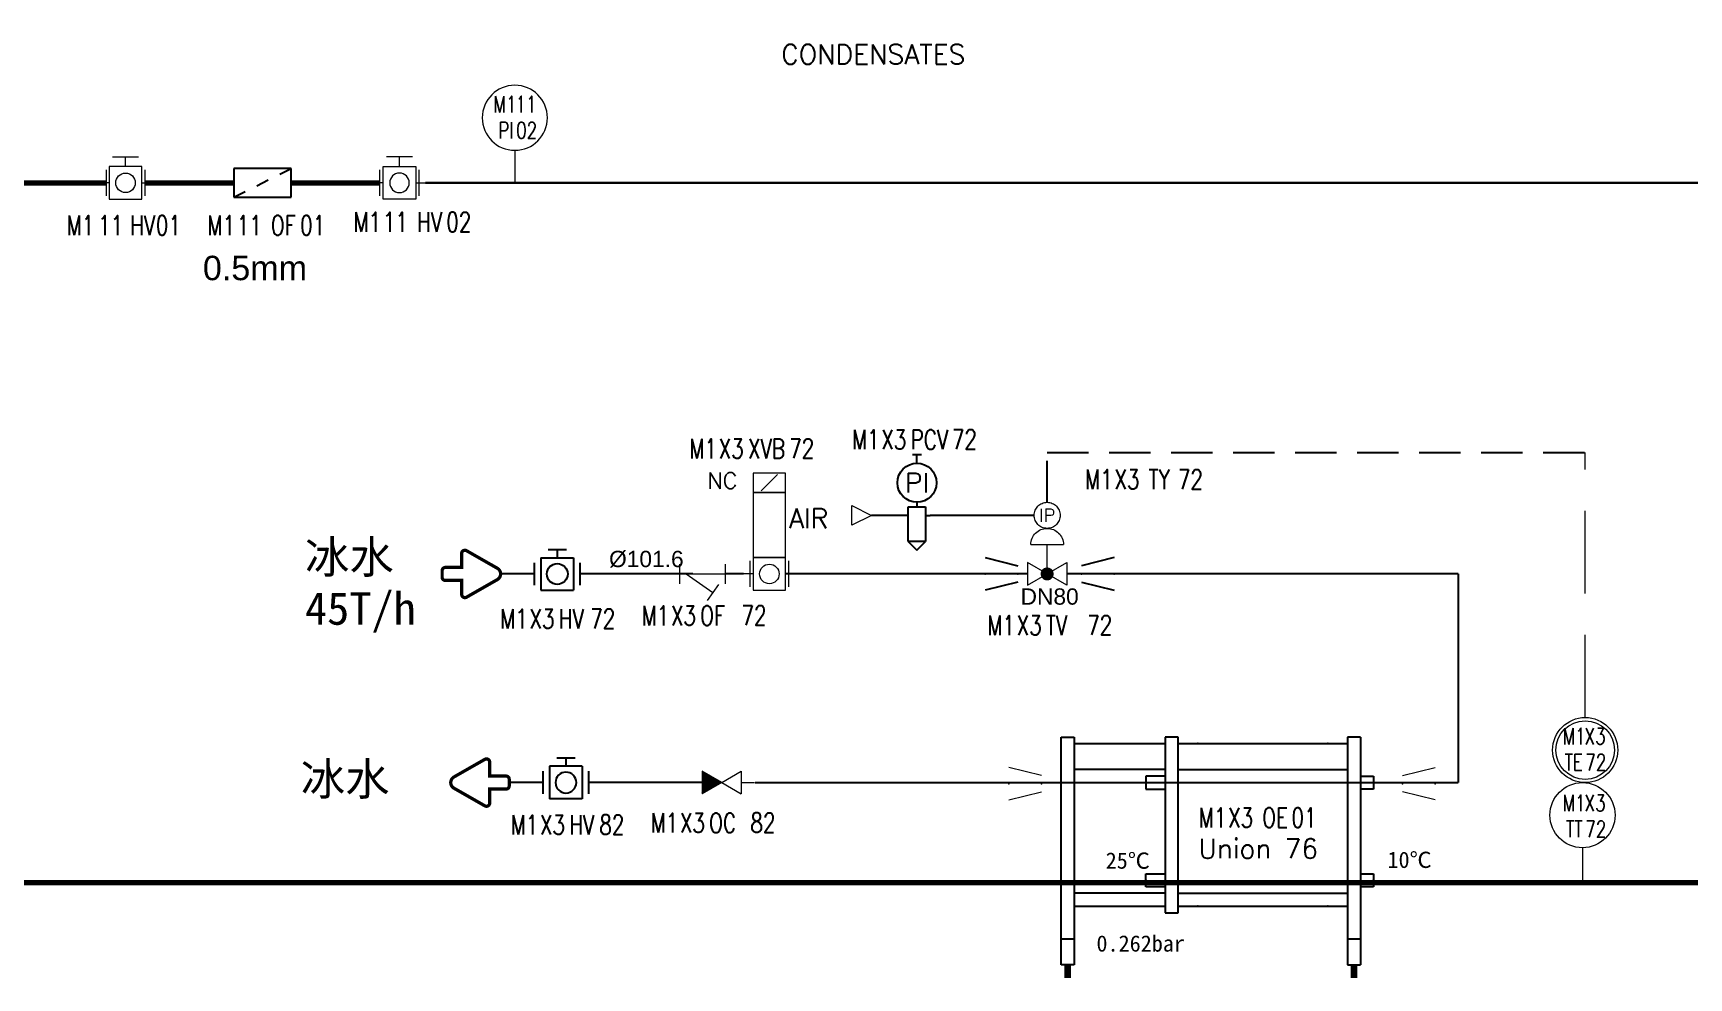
# Model space of a CAD drawing. Header units: inches. Extents: x 10153 to 11620, y 22178 to 23140.
# Drawn here: x 11041.5 to 11295.9, y 22194.4 to 22339.5 of the extents above; entities that cross this region are included whole.
import ezdxf
from ezdxf.enums import TextEntityAlignment as Align

# ---------------------------------------------------------------- set-up
doc = ezdxf.new("R2010")
doc.units = ezdxf.units.IN
doc.header["$MEASUREMENT"] = 0
for name, pattern in [('ACAD_ISO02W100', [15, 12, -3]), ('DASHED', [19.05, 12.7, -6.35]), ('DASHED2', [9.525, 6.35, -3.175])]:
    doc.linetypes.add(name, pattern=pattern)
for name, color, linetype in [('14 Pipe Water Cold', 142, 'Continuous'), ('ECHANGEURS', 7, 'Continuous'), ('LIAISON INSTRUMENTATION', 140, 'DASHED2'), ('MATERIEL-DIVERS', 7, 'Continuous'), ('REPERES', 7, 'Continuous'), ('Steam pipe', 231, 'Continuous'), ('techn-data', 7, 'Continuous'), ('TEXTES', 7, 'Continuous'), ('TUYAUTERIE-AIR INSTRUMENT', 3, 'Continuous'), ('TXT_ENG', 7, 'Continuous'), ('TXT_FR', 7, 'Continuous'), ('VANNES', 7, 'Continuous'), ('VANNES-FLUIDES-AUX', 7, 'Continuous')]:
    doc.layers.add(name, color=color, linetype=linetype)
for name, color, linetype, lineweight in [('19 Pipe Process', 30, 'Continuous', 30), ('31 Equipment', 7, 'Continuous', 9), ('32 Instruments Control Loop', 140, 'DASHED', 9), ('33 Instruments Labels', 7, 'Continuous', 9), ('40 TXT Data', 7, 'Continuous', 9), ('43 TXT Chinese', 7, 'Continuous', 9), ('43 TXT English', 7, 'Continuous', 9), ('Other-material', 7, 'Continuous', 9), ('Pipe-process', 30, 'Continuous', 70)]:
    doc.layers.add(name, color=color, linetype=linetype, lineweight=lineweight)
doc.layers.get('REPERES').off()
doc.styles.add('ROMANS', font='ROMANS.SHX')
doc.styles.get("Standard").update_dxf_attribs({"font": 'arial.ttf'})

# ---------------------------------------------------------------- blocks, each defined once
blk = doc.blocks.new('SR0CADRE')
for p, q in [((-1, 2), (-1, 37)), ((-1, 37), (1, 37)), ((1, 37), (1, 2)), ((1, 36), (15, 36)), ((15, 37), (15, 10)), ((17, 37), (15, 37)), ((17, 10), (17, 37)), ((17, 36), (43, 36)), ((43, 37), (43, 2)), ((45, 37), (43, 37)), ((45, 37), (45, 2)), ((15, 32), (1, 32)), ((12, 31), (12, 29)), ((15, 31), (12, 31)), ((17, 32), (43, 32)), ((45, 31), (47, 31)), ((47, 31), (47, 29)), ((12, 29), (15, 29)), ((47, 29), (45, 29)), ((12, 16), (15, 16)), ((12, 14), (12, 16)), ((45, 16), (47, 16)), ((47, 16), (47, 14)), ((15, 13), (1, 13)), ((15, 14), (12, 14)), ((17, 13), (43, 13)), ((47, 14), (45, 14)), ((1, 11), (15, 11)), ((17, 11), (43, 11)), ((15, 10), (17, 10)), ((-1, 6), (1, 6)), ((43, 6), (45, 6)), ((1, 2), (-1, 2)), ((43, 2), (45, 2))]:
    blk.add_line(p, q)
for points in [[(0.5, 2), (-0.5, 2), (0.5, 0), (-0.5, 0)], [(44.5, 2), (43.5, 2), (44.5, 0), (43.5, 0)]]:
    blk.add_trace(points)
at = {"layer": 'ECHANGEURS', "color": 2}
for p in [(20, 36), (40, 36), (12, 30), (47, 30), (12, 15), (47, 15), (20, 11), (40, 11)]:
    blk.add_point(p, dxfattribs=at)
at = {"layer": 'ECHANGEURS', "color": 7, "extrusion": (0, 1, 0)}
for p in [(20, 36), (40, 36)]:
    blk.add_point(p, dxfattribs=at)
at = {"layer": 'ECHANGEURS', "color": 7, "extrusion": (-1, 0, 0)}
for p in [(12, 30), (12, 15)]:
    blk.add_point(p, dxfattribs=at)
at = {"layer": 'ECHANGEURS', "color": 7, "extrusion": (1, 0, 0)}
for p in [(47, 30), (47, 15)]:
    blk.add_point(p, dxfattribs=at)
at = {"layer": 'ECHANGEURS', "color": 7, "extrusion": (0, -1, 0)}
for p in [(20, 11), (40, 11)]:
    blk.add_point(p, dxfattribs=at)
blk = doc.blocks.new('DETR12MODIF')
at = {"layer": 'MATERIEL-DIVERS', "color": 7}
for p, q in [((-0.67, 9.33), (0.67, 9.33)), ((0, 8), (0, 9.33)), ((-1.33, 0), (-2, 0)), ((-1.33, -4), (-1.33, 1.33)), ((-1.33, 1.33), (1.33, 1.33)), ((1.33, 1.33), (1.33, -4)), ((1.33, 0), (2, 0)), ((-1.33, -4), (0, -5.33)), ((1.33, -4), (-1.33, -4)), ((0, -5.33), (1.33, -4))]:
    blk.add_line(p, q, dxfattribs=at)
at = {"layer": 'MATERIEL-DIVERS'}
blk.add_line((0, 2), (0, 1.33), dxfattribs=at)
blk.add_circle((0, 5), 3, dxfattribs=at)
at = {"layer": 'MATERIEL-DIVERS', "style": 'ROMANS'}
blk.add_text('PI', height=3, dxfattribs=at).set_placement((0, 5), align=Align.MIDDLE)
blk = doc.blocks.new('APV-VLV-BFLY-SVS-3')
at = {"layer": '31 Equipment', "ltscale": 38}
for p, q in [((1.25, 15.25), (-1.25, 12.75)), ((-2.5, 0), (-4, 0)), ((2.5, 2.5), (-2.5, 2.5)), ((-2.5, 2.5), (-2.5, -2.5)), ((2.5, -2.5), (2.5, 2.5)), ((2.5, 0), (4, 0)), ((-2.5, -2.5), (2.5, -2.5))]:
    blk.add_line(p, q, dxfattribs=at)
at = {"layer": '31 Equipment'}
for p, q in [((-3, 2), (-3, -2)), ((3, -2), (3, 2))]:
    blk.add_line(p, q, dxfattribs=at)
at = {"layer": '31 Equipment', "ltscale": 38}
for points in [[(-2.5, 12.5), (2.5, 12.5), (2.5, 15.5), (-2.5, 15.5)], [(-2.5, 2.5), (2.5, 2.5), (2.5, 12.5), (-2.5, 12.5)]]:
    blk.add_lwpolyline(points, close=True, dxfattribs=at)
blk.add_circle((0, 0), 1.5, dxfattribs=at)
blk = doc.blocks.new('APV-VLV-MODUL-2WAY-1')
at = {"layer": '31 Equipment', "linetype": 'ACAD_ISO02W100', "ltscale": 38}
for p, q in [((2.5, 4.5), (-2.5, 4.5)), ((0, 1), (0, 4.5))]:
    blk.add_line(p, q, dxfattribs=at)
at = {"layer": '31 Equipment', "ltscale": 38}
for p, q in [((-3, 0), (-4, 0)), ((3, 0), (4, 0))]:
    blk.add_line(p, q, dxfattribs=at)
at = {"layer": '31 Equipment'}
for p, q in [((-3, 1.734), (-3, -1.734)), ((-3, -1.734), (3, 1.734)), ((3, -1.734), (-3, 1.734)), ((3, 1.734), (3, -1.734))]:
    blk.add_line(p, q, dxfattribs=at)
at = {"layer": '31 Equipment', "const_width": 1}
blk.add_lwpolyline([(-0.5, 0, 1), (0.5, 0, 1)], format="xyb", close=True, dxfattribs=at)
at = {"layer": '31 Equipment', "linetype": 'ACAD_ISO02W100', "ltscale": 38}
blk.add_arc((0, 4.5), 2.5, 0, 180, dxfattribs=at)
blk = doc.blocks.new('APV-VLV-IPCNV-GEN-1')
at = {"layer": '31 Equipment', "linetype": 'ACAD_ISO02W100', "ltscale": 38}
blk.add_circle((0, 0), 2, dxfattribs=at)
at = {"layer": '31 Equipment', "style": 'ROMANS'}
blk.add_text('IP', height=2, dxfattribs=at).set_placement((0, 0), align=Align.MIDDLE)
blk = doc.blocks.new('APV-INS-M-L-TE')
at = {"layer": '31 Equipment', "color": 7}
blk.add_line((0, -5), (0, -10), dxfattribs=at)
blk.add_circle((0, 0), 5, dxfattribs=at)
at = {"layer": '33 Instruments Labels', "style": 'ROMANS', "width": 0.8, "flags": 8}
blk.add_attdef('TE', text='', height=3, dxfattribs=at).set_placement((0, 0), align=Align.MIDDLE)
blk = doc.blocks.new('APV-INS-F-L-TT')
at = {"layer": '31 Equipment'}
for radius in [5, 4.5]:
    blk.add_circle((0, 0), radius, dxfattribs=at)
blk = doc.blocks.new('APV-SIGN-ARW-PROD-1')
at = {"layer": '31 Equipment', "const_width": 0.5}
blk.add_lwpolyline([(-4.5, 0.5), (-4.5, -0.5, 0.414214), (-4, -1), (-1.5, -1), (-1.5, -3.14, 0.575867), (-0.75, -3.57), (3.98, -0.87, 0.580323), (3.98, 0.87), (-0.75, 3.57, 0.575867), (-1.5, 3.14), (-1.5, 1), (-4, 1, 0.414214)], format="xyb", close=True, dxfattribs=at)
blk = doc.blocks.new('APV-FILT-GEN-Y-1')
at = {"layer": '31 Equipment'}
for p, q in [((-3.5, -1.5), (-3.5, 1.5)), ((-3.5, 0), (3.5, 0)), ((-2.5, 0), (1.6, -2.87)), ((3.5, 1.5), (3.5, -1.5)), ((2.46, -1.64), (0.74, -4.1))]:
    blk.add_line(p, q, dxfattribs=at)
blk = doc.blocks.new('APV-FCE-NRV-GEN-1')
at = {"layer": '31 Equipment'}
h = blk.add_hatch(dxfattribs=at)
h.set_pattern_fill('ANSI31', color=256, scale=0.01, style=0)
h.set_pattern_definition([(45, (0, 0), (-0.02245064, 0.02245064), [])])
h.paths.add_polyline_path([(3, 1.75), (3, -1.75), (0, 0)])
at = {"layer": '31 Equipment', "linetype": 'ACAD_ISO02W100', "ltscale": 38}
for p, q in [((-3, 0), (-5, 0)), ((0, 0), (-3, 1.75)), ((-3, 1.75), (-3, -1.75)), ((0, 0), (-3, -1.75)), ((0, 0), (3, 1.75)), ((0, 0), (3, -1.75)), ((3, 1.75), (3, -1.75)), ((3, 0), (5, 0))]:
    blk.add_line(p, q, dxfattribs=at)
blk = doc.blocks.new('REPNORM1')
at = {"layer": 'TEXTES', "style": 'ROMANS', "width": 0.75}
for tag, p in [('ZONE', (-9.75, -1.25)), ('SOUSZONE', (-5.25, -1.25)), ('ELEMENT', (-0.75, -1.25)), ('NUM', (5.59, -1.22))]:
    blk.add_attdef(tag, p, '', height=3, dxfattribs=at)
blk = doc.blocks.new('REPNORM')
at = {"layer": 'TEXTES', "style": 'ROMANS', "width": 0.75}
for tag, p in [('ZONE', (-9.75, -1.25)), ('SOUSZONE', (-5.25, -1.25)), ('ELEMENT', (0, -1.25)), ('NUM', (4.5, -1.25))]:
    blk.add_attdef(tag, p, '', height=3, dxfattribs=at)
blk = doc.blocks.new('REPINS')
at = {"layer": 'TEXTES', "style": 'ROMANS', "width": 0.75}
for tag, p in [('ZONE', (-3.3, 1)), ('SOUSZONE', (0.1, 1)), ('NUM', (0.2, -3))]:
    blk.add_attdef(tag, p, '', height=2.5, dxfattribs=at)
blk.add_attdef('ELEMENT', text='', height=2.5, dxfattribs=at).set_placement((-0.2, -3), align=Align.RIGHT)
blk = doc.blocks.new('PSTR')
at = {"color": 7}
for p, q in [((3, 1.5), (-3, 1.5)), ((-3, 1.5), (-3, -1.5)), ((-0.6, -0.3), (0.6, 0.3)), ((1.8, 0.9), (3, 1.5)), ((3, -1.5), (3, 1.5)), ((-3, -1.5), (-1.8, -0.9)), ((-3, -1.5), (3, -1.5))]:
    blk.add_line(p, q, dxfattribs=at)
at = {"color": 7, "extrusion": (-1, 0, 0)}
blk.add_point((-3, 0), dxfattribs=at)
at = {"color": 7, "extrusion": (1, 0, 0)}
blk.add_point((3, 0), dxfattribs=at)
blk = doc.blocks.new('APV-VLVM-BFLY-SVS-1')
at = {"layer": '31 Equipment', "ltscale": 38}
for p, q in [((-2, 4), (2, 4)), ((0, 2.5), (0, 4)), ((-2.5, 0), (-4, 0)), ((2.5, 2.5), (-2.5, 2.5)), ((-2.5, 2.5), (-2.5, -2.5)), ((2.5, -2.5), (2.5, 2.5)), ((2.5, 0), (4, 0)), ((-2.5, -2.5), (2.5, -2.5))]:
    blk.add_line(p, q, dxfattribs=at)
at = {"layer": '31 Equipment'}
for p, q in [((-3, 2), (-3, -2)), ((3, -2), (3, 2))]:
    blk.add_line(p, q, dxfattribs=at)
at = {"layer": '31 Equipment', "ltscale": 38}
blk.add_circle((0, 0), 1.5, dxfattribs=at)
blk = doc.blocks.new('CR')
at = {"color": 7}
for p, q in [((-2.5, 2.5), (2.5, 1.25)), ((2.5, 1.25), (2.5, 1.25)), ((2.5, -1.25), (-2.5, -2.5))]:
    blk.add_line(p, q, dxfattribs=at)
at = {"color": 7, "extrusion": (-1, 0, 0)}
blk.add_point((-2.5, 0), dxfattribs=at)
at = {"color": 7, "extrusion": (1, 0, 0)}
blk.add_point((2.5, 0), dxfattribs=at)
blk = doc.blocks.new('VALVBUTT A BRIDES')
at = {"layer": 'VANNES'}
for p, q in [((-1.4, 3.77), (1.4, 3.77)), ((0, 3.77), (0, 2.5)), ((-3.5, -1.73), (-3.5, 1.74)), ((-2.5, 2.5), (-2.5, -2.5)), ((-2.5, 2.5), (2.5, 2.5)), ((2.5, 2.5), (2.5, -2.5)), ((3.5, -1.73), (3.5, 1.74)), ((-2.5, -2.5), (2.5, -2.5))]:
    blk.add_line(p, q, dxfattribs=at)
blk.add_circle((0, 0), 1.6, dxfattribs=at)
blk = doc.blocks.new('APV-INS-M-L-PI')
at = {"layer": '31 Equipment', "color": 7}
blk.add_line((0, -5), (0, -10), dxfattribs=at)
blk.add_circle((0, 0), 5, dxfattribs=at)
at = {"layer": '33 Instruments Labels', "style": 'ROMANS', "width": 0.8, "flags": 8}
blk.add_attdef('PI', text='', height=3, dxfattribs=at).set_placement((0, 0), align=Align.MIDDLE)

msp = doc.modelspace()

# ---------------------------------------------------------------- linework, layer by layer
at = {"layer": '14 Pipe Water Cold'}
for p, q in [((11118.53, 22256.41), (11113.33, 22256.41)), ((11142.84, 22256.41), (11125.53, 22256.41)), ((11150.62, 22256.41), (11147.84, 22256.41)), ((11194.3, 22256.41), (11157.12, 22256.41)), ((11260.44, 22256.41), (11200.3, 22256.41)), ((11260.44, 22256.41), (11260.44, 22224.36)), ((11119.86, 22224.36), (11114.65, 22224.36)), ((11146.38, 22224.36), (11126.86, 22224.36)), ((11152.44, 22224.36), (11260.44, 22224.36)), ((11152.44, 22224.36), (11157.13, 22224.36))]:
    msp.add_line(p, q, dxfattribs=at)
at = {"layer": '19 Pipe Process'}
msp.add_lwpolyline([(11101.78, 22316.48), (11377.5, 22316.48)], dxfattribs=at)
at = {"layer": '31 Equipment', "color": 7}
for p, q in [((11167.3, 22263.91), (11167.3, 22266.91)), ((11167.3, 22266.91), (11170.3, 22265.41)), ((11170.3, 22265.41), (11167.3, 22263.91))]:
    msp.add_line(p, q, dxfattribs=at)
at = {"layer": '32 Instruments Control Loop'}
msp.add_line((11279.97, 22234.34), (11279.97, 22275.07), dxfattribs=at)
at = {"layer": 'LIAISON INSTRUMENTATION'}
for p, q in [((11197.3, 22275.07), (11279.97, 22275.07)), ((11197.3, 22267.41), (11197.3, 22275.07))]:
    msp.add_line(p, q, dxfattribs=at)
at = {"layer": 'Pipe-process'}
for points in [[(10990, 22379.09), (10990, 22379.09), (10990, 22316.48), (11052.7, 22316.48)], [(10947.65, 22317.6), (10947.65, 22209), (11298.5, 22209), (11298.5, 22302.5)], [(11058.7, 22316.48), (11072.33, 22316.48)], [(11081.15, 22316.48), (11094.78, 22316.48)]]:
    msp.add_lwpolyline(points, dxfattribs=at)
at = {"layer": 'TUYAUTERIE-AIR INSTRUMENT'}
for p, q in [((11175.3, 22265.41), (11170.3, 22265.41)), ((11191.3, 22265.41), (11179.3, 22265.41)), ((11195.3, 22265.41), (11191.3, 22265.41))]:
    msp.add_line(p, q, dxfattribs=at)

# ---------------------------------------------------------------- block references
at = {"layer": '14 Pipe Water Cold'}
msp.add_blockref('VALVBUTT A BRIDES', (11122.03, 22256.4), dxfattribs=at)
at = {"layer": '14 Pipe Water Cold', "xscale": -1}
msp.add_blockref('VALVBUTT A BRIDES', (11123.36, 22224.36), dxfattribs=at)
at = {"layer": '31 Equipment', "xscale": -1, "rotation": 359.9999999999998}
msp.add_blockref('APV-INS-M-L-PI', (11115.51, 22326.48), dxfattribs=at)
at = {"layer": '31 Equipment'}
for name, p in [('APV-SIGN-ARW-PROD-1', (11108.84, 22256.41)), ('APV-INS-F-L-TT', (11279.97, 22229.36)), ('APV-INS-M-L-TE', (11279.55, 22219.36))]:
    msp.add_blockref(name, p, dxfattribs=at)
at = {"layer": '31 Equipment', "rotation": 180}
msp.add_blockref('APV-SIGN-ARW-PROD-1', (11110.15, 22224.36), dxfattribs=at)
at = {"layer": '31 Equipment', "xscale": -1}
msp.add_blockref('APV-FCE-NRV-GEN-1', (11147.31, 22224.36), dxfattribs=at)
at = {"layer": 'MATERIEL-DIVERS', "linetype": 'DASHED2', "xscale": 1.47, "yscale": 1.47, "zscale": 1.47}
msp.add_blockref('PSTR', (11076.74, 22316.48), dxfattribs=at)
at = {"layer": 'MATERIEL-DIVERS'}
for name, p in [('CR', (11190.28, 22256.41)), ('SR0CADRE', (11200.44, 22194.36))]:
    msp.add_blockref(name, p, dxfattribs=at)
at = {"layer": 'MATERIEL-DIVERS', "xscale": -1}
msp.add_blockref('CR', (11205.09, 22256.41), dxfattribs=at)
at = {"layer": 'Other-material', "xscale": -1, "rotation": 180}
msp.add_blockref('CR', (11193.91, 22224.19), dxfattribs=at)
at = {"layer": 'Other-material', "rotation": 180}
msp.add_blockref('CR', (11254.41, 22224.19), dxfattribs=at)
at = {"layer": 'REPERES'}
for name, p, values in [('REPINS', (11115.52, 22326.3), {'ZONE': 'M1 ', 'SOUSZONE': '11', 'ELEMENT': 'PI', 'NUM': '02'}), ('REPNORM', (11100.47, 22310.21), {'ZONE': 'M1', 'SOUSZONE': '11', 'ELEMENT': 'HV', 'NUM': '02'}), ('REPNORM1', (11177.06, 22276.8), {'ZONE': 'M1 ', 'SOUSZONE': 'X3', 'ELEMENT': 'PCV', 'NUM': '72'}), ('REPNORM1', (11152.07, 22275.4), {'ZONE': 'M1 ', 'SOUSZONE': 'X3', 'ELEMENT': 'XVB', 'NUM': '72'}), ('REPNORM', (11212.88, 22270.68), {'ZONE': 'M1 ', 'SOUSZONE': 'X3', 'ELEMENT': 'TY', 'NUM': '72'}), ('REPNORM1', (11144.73, 22249.76), {'ZONE': 'M1 ', 'SOUSZONE': 'X3', 'ELEMENT': 'OF', 'NUM': '72'}), ('REPNORM1', (11197.86, 22248.26), {'ZONE': 'M1 ', 'SOUSZONE': 'X3', 'ELEMENT': 'TV', 'NUM': '72'}), ('REPINS', (11279.8, 22229.23), {'ZONE': 'M1 ', 'SOUSZONE': 'X3', 'ELEMENT': 'TE', 'NUM': '72'}), ('REPINS', (11279.8, 22218.96), {'ZONE': 'M1 ', 'SOUSZONE': 'X3', 'ELEMENT': 'TT', 'NUM': '72'}), ('REPNORM1', (11146.11, 22217.92), {'ZONE': 'M1 ', 'SOUSZONE': 'X3', 'ELEMENT': 'OC', 'NUM': '82'}), ('REPNORM', (11230.34, 22218.72), {'ZONE': 'M1 ', 'SOUSZONE': 'X3', 'ELEMENT': 'OE', 'NUM': '01'})]:
    msp.add_blockref(name, p, dxfattribs=at).add_auto_attribs(values)
ref = msp.add_blockref('REPNORM', (11056.39, 22309.7), dxfattribs=at)
ref.add_attrib('ZONE', 'M1', (11046.64, 22308.45), dxfattribs={"layer": 'TEXTES', "height": 3, "style": 'ROMANS', "width": 0.75})
ref.add_attrib('SOUSZONE', '11', (11051.46, 22308.45), dxfattribs={"layer": 'TEXTES', "height": 3, "style": 'ROMANS', "width": 0.75})
ref.add_attrib('ELEMENT', 'HV', (11056.39, 22308.45), dxfattribs={"layer": 'TEXTES', "height": 3, "style": 'ROMANS', "width": 0.75})
ref.add_attrib('NUM', '01', (11060.35, 22308.45), dxfattribs={"layer": 'TEXTES', "height": 3, "style": 'ROMANS', "width": 0.75})
at = {"layer": 'REPERES', "linetype": 'DASHED2'}
msp.add_blockref('REPNORM', (11078.02, 22309.7), dxfattribs=at).add_auto_attribs({'ZONE': 'M1', 'SOUSZONE': '11', 'ELEMENT': 'OF', 'NUM': '01'})
at = {"layer": 'REPERES'}
ref = msp.add_blockref('REPNORM1', (11123, 22249.27), dxfattribs=at)
ref.add_attrib('ZONE', 'M1 ', (11113.25, 22248.02), dxfattribs={"layer": 'TEXTES', "height": 3, "style": 'ROMANS', "width": 0.75})
ref.add_attrib('SOUSZONE', 'X3', (11117.75, 22248.02), dxfattribs={"layer": 'TEXTES', "height": 3, "style": 'ROMANS', "width": 0.75})
ref.add_attrib('ELEMENT', 'HV', (11122.25, 22248.02), dxfattribs={"layer": 'TEXTES', "height": 3, "style": 'ROMANS', "width": 0.75})
ref.add_attrib('NUM', '72', (11127.09, 22248.05), dxfattribs={"layer": 'TEXTES', "height": 3, "style": 'ROMANS', "width": 0.75})
ref = msp.add_blockref('REPNORM1', (11124.61, 22217.63), dxfattribs=at)
ref.add_attrib('ZONE', 'M1 ', (11114.86, 22216.38), dxfattribs={"layer": 'TEXTES', "height": 3, "style": 'ROMANS', "width": 0.75})
ref.add_attrib('SOUSZONE', 'X3', (11119.36, 22216.38), dxfattribs={"layer": 'TEXTES', "height": 3, "style": 'ROMANS', "width": 0.75})
ref.add_attrib('ELEMENT', 'HV', (11123.86, 22216.38), dxfattribs={"layer": 'TEXTES', "height": 3, "style": 'ROMANS', "width": 0.75})
ref.add_attrib('NUM', '82', (11128.49, 22216.4), dxfattribs={"layer": 'TEXTES', "height": 3, "style": 'ROMANS', "width": 0.75})
at = {"layer": 'Steam pipe'}
msp.add_blockref('APV-FILT-GEN-Y-1', (11144.34, 22256.41), dxfattribs=at)
at = {"layer": 'VANNES'}
for name, p in [('APV-VLVM-BFLY-SVS-1', (11055.7, 22316.48)), ('APV-VLV-BFLY-SVS-3', (11154.62, 22256.41)), ('APV-VLV-IPCNV-GEN-1', (11197.3, 22265.41))]:
    msp.add_blockref(name, p, dxfattribs=at)
at = {"layer": 'VANNES', "xscale": -1}
for name, p in [('APV-VLVM-BFLY-SVS-1', (11097.78, 22316.48)), ('APV-VLV-MODUL-2WAY-1', (11197.3, 22256.41))]:
    msp.add_blockref(name, p, dxfattribs=at)
at = {"layer": 'VANNES-FLUIDES-AUX'}
msp.add_blockref('DETR12MODIF', (11177.3, 22265.41), dxfattribs=at)

# ---------------------------------------------------------------- texts
at = {"layer": '31 Equipment', "color": 1, "char_height": 2.5, "width": 28.4552, "attachment_point": 3, "style": 'ROMANS'}
for s, insert in [('{\\fKaiTi|b0|i0|c0|p49;25\\fKaiTi|b0|i0|c134|p49;℃}', (11213.09, 22213.63)), ('{\\fKaiTi|b0|i0|c0|p49;10\\fKaiTi|b0|i0|c134|p49;℃}', (11256.39, 22213.75)), ('{\\fKaiTi|b0|i0|c0|p49;0.262bar}', (11218.48, 22200.9))]:
    msp.add_mtext(s, dxfattribs=dict(at, insert=insert))
at = {"layer": '40 TXT Data', "char_height": 2.5, "width": 14.0814, "attachment_point": 1}
for s, insert in [('%%C101.6', (11129.99, 22259.96, 0.01)), ('DN80', (11193.22, 22254.19, 0.01))]:
    msp.add_mtext(s, dxfattribs=dict(at, insert=insert))
at = {"layer": '43 TXT Chinese', "char_height": 5, "width": 28.4552, "attachment_point": 1}
for s, insert in [('{\\fKaiTi|b0|i0|c134|p49;冰水}', (11083.27, 22261.5)), ('{\\fKaiTi|b0|i0|c0|p49;45T/h}', (11083.27, 22253.6)), ('{\\fKaiTi|b0|i0|c134|p49;冰水}', (11082.62, 22227.41))]:
    msp.add_mtext(s, dxfattribs=dict(at, insert=insert))
at = {"layer": '43 TXT English', "color": 1}
msp.add_text('0.5mm', height=3.75, dxfattribs=at).set_placement((11067.58, 22305.28), align=Align.TOP_LEFT)
at = {"layer": 'techn-data', "style": 'ROMANS'}
msp.add_text('NC', height=2.5, dxfattribs=at).set_placement((11147.41, 22270.75), align=Align.MIDDLE_CENTER)
at = {"layer": 'TXT_ENG', "style": 'ROMANS'}
msp.add_text('CONDENSATES', height=3, dxfattribs=at).set_placement((11170.58, 22336.22), align=Align.MIDDLE)
at = {"layer": 'TXT_FR', "style": 'ROMANS'}
msp.add_text('AIR', height=3, dxfattribs=at).set_placement((11160.64, 22264.94), align=Align.MIDDLE)
msp.add_text('Union 76', height=3, dxfattribs=at).set_placement((11220.55, 22212.73))

doc.saveas('drawing.dxf')
